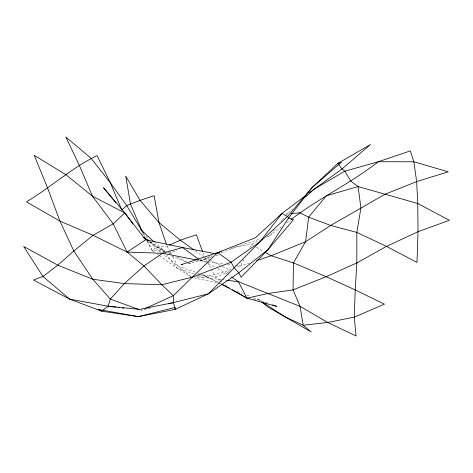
<?xml version="1.0" encoding="UTF-8"?>
<svg xmlns="http://www.w3.org/2000/svg" width="473" height="473" viewBox="0 0 473 473"><rect width="100%" height="100%" fill="white"/><g stroke="black" fill="none" stroke-linecap="round" stroke-linejoin="round"><path stroke-width="0.35" stroke-dasharray="2.37 1.77" d="M243.837 259.387L240.591 265.932L235.856 267.694M249.679 247.604L251.305 244.334L259.878 240.349M274.789 229.435L269.764 235.761L266.47 237.292M281.187 221.388L282.097 220.235M282.552 219.661L285.296 216.214M285.751 215.635L292.503 208.965M154.168 251.997L152.377 250.743L155.262 247.805L167.058 246.108L168.388 245.517M281.346 226.934L269.764 235.761L266.973 236.689M286.561 222.96L290.611 219.874M187.692 263.384L200.658 260.806L211.786 255.45M142.539 309.762L141.202 310.371L151.236 307.964M168.979 253.759L176.748 250.205M229.08 271.62L215.777 277.178L202.876 274.925L200.144 273.944M199.494 259.949L200.658 260.806L212.294 256.271M221.193 252.801L236.938 246.67L260.688 238.776M231.114 269.456L224.338 271.975L203.556 277.45L194.823 277.432M249.626 262.923L240.591 265.932L234.058 265.14M200.658 260.806L211.177 257.324M216.09 255.698L219.596 254.533M230.747 248.579L236.938 246.67L251.305 244.334L253.226 245.44M196.709 276.333L202.876 274.925L220.412 283.457M288.536 213.79L284.539 213.684M147.056 241.183L152.377 250.743L163.167 250.022L167.105 252.003M207.198 261.876L197.058 260.091M207.925 261.965L223.173 263.816M227.525 264.348L231.155 264.785M220.968 279.561L203.556 277.45L198.081 275.481M221.695 279.649L226.774 280.264M253.25 299.001L258.826 299.758L268.487 303.341M194.054 277.882L218.987 283.156M195.367 272.223L177.612 265.844L163.286 254.279M198.098 273.205L199.464 273.696M193.983 274.009L176.89 267.872L158.952 255.337M237.292 291.309L242.679 293.42M246.717 295.004L250.081 296.323M253.445 297.647L258.826 299.758L260.682 300.97M171.758 256.035L186.001 261.93M188.709 263.053L190.749 263.893L189.431 263.236M202.876 274.925L218.041 282.452M218.697 282.783L220.678 283.765M210.047 260.274L204.785 257.643L206.914 261.427M210.704 260.599L221.872 266.187M222.529 266.518L229.76 270.13M167.761 252.334L171.699 254.314M177.612 257.288L186.805 261.912M205.519 262.426L200.57 259.452M208.114 263.745L215.25 267.363M217.846 268.682L226.679 273.589M256.425 247.278L263.473 251.329M191.914 277.426L176.89 267.872L167.146 255.201M150.361 241.815L163.167 250.022L165.178 251.943M148.682 241.815L164.007 251.926M227.265 273.997L231.362 276.823M149.645 241.786L164.078 251.837M157.16 254.084L158.354 254.923M195.248 250.82L203.597 256.792M219.756 280.27L215.777 277.178L211.52 269.616M220.323 280.714L222.6 282.482M225.444 284.693L226.585 285.58M258.826 299.758L260.534 301.124M160.991 252.428L155.262 247.805L150.733 241.969M190.773 276.504L177.612 265.844L172.503 256.295M154.594 242.282L163.167 250.022L164.492 251.748M146.21 236.133L148.924 239.634M207.269 262.054L211.165 268.989M142.089 232.255L144.927 237.357M167.058 246.108L169.783 251.204M170.12 251.837L172.166 255.657M143.354 233.491L145.69 237.966M147.363 241.159L152.377 250.743M203.012 252.801L204.277 256.26"/><path stroke-width="0.71" d="M102.286 310.726L108.057 306.208L110.286 299.078L124.346 283.605L143.958 265.968L162.505 253.268L182.578 247.539L215.239 253.711M309.372 192.7L342.038 168.932L370.519 144.513L337.888 163.374L311.914 187.728L287.56 216.569L259.783 242.01L208.339 293.828L175.246 309.366L138.341 316.632L101.707 311.175L69.667 299.149L33.506 280.046L42.948 276.457L57.842 265.193L73.806 250.98L93.098 235.3L113.189 223.83L124.837 212.927L103.546 187.74L115.879 202.805M305.428 197.087L314.042 189.17L344.852 171.196L378.288 161.742L410.298 150.905L413.845 161.772L416.63 181.608L417.748 203.479L418.031 231.711L416.967 262.456L386.512 246.368L356.819 232.444L330.68 225.438L308.662 217.178L299.876 212.815L291.374 213.548M291.191 219.431C318.843 198.157 350.818 183.335 378.288 161.742L413.845 161.772L448.238 171.805L416.63 181.608L385.04 194.237L330.68 225.438L305.564 241.738L271.159 255.751L256.573 260.611M305.877 195.349L281.961 213.447L255.325 237.801L217.675 252.617L181.206 264.673L182.649 264.389M166.342 244.033L158.981 222.564L154.115 195.751L140.049 200.363L126.734 205.578L121.821 210.053L110.268 182.661L97.077 155.576C71.689 167.862 50.623 187.444 26.447 201.847L59.97 221.139L93.098 235.3L127.119 252.103L145.613 239.793L182.578 247.539L198.908 259.517M215.061 253.877L221.116 251.553M145.217 308.532L173.301 295.66L217.675 252.617L231.061 262.202L234.182 267.683L238.741 272.785L241.129 277.231L267.954 249.679L293.461 219.75L288.601 218.006L287.56 216.569L281.961 213.447L259.783 242.01L231.061 262.202L192.375 277.148L161.796 284.734L124.346 283.605L92.809 279.247L57.842 265.193L23.65 246.463L42.948 276.457L69.667 299.149L108.057 306.208L115.98 307.202M169.05 245.215L180.343 240.16L196.407 234.821L202.503 251.417M337.888 163.374L341.299 162.328L311.914 187.728L288.601 218.006L267.954 249.679L238.741 272.785L208.339 293.828L168.441 303.837M142.349 231.575L126.734 205.578L110.268 182.661L91.035 158.266L65.836 137.016L79.375 165.461L92.466 196.212L113.189 223.83L127.119 252.103L143.958 265.968L161.796 284.734L173.301 295.66L173.461 302.631L139.671 309.372L108.057 306.208M127.119 252.103L162.505 253.268L196.336 259.949M226.774 280.264L238.386 281.672L300.071 306.386L327.754 322.462L356.08 335.984L354.259 317.129L355.235 289.925L356.819 262.929L356.819 232.444L360.917 208.025L358.114 186.569L350.783 181.141L344.852 171.196L342.038 168.932L338.715 164.486M118.144 307.474L119.586 307.657M122.466 308.018L123.908 308.201M249.07 298.439L246.977 298.156L221.677 284.161M139.139 309.62L110.286 299.078L92.809 279.247L73.806 250.98L59.97 221.139L47.525 187.805L34.245 155.375L66.049 174.774L92.466 196.212L124.837 212.927L145.613 239.793M272.625 304.878L276.77 306.415L246.977 298.156L232.456 289.766M101.707 311.175L98.006 309.342L138.341 316.632L175.134 307.45L175.246 309.366L173.461 302.631M221.334 284.09L229.245 288.016M265.394 252.434L271.159 255.751L293.455 262.893L326.181 276.705L355.235 289.925L384.443 304.18L354.259 317.129L327.754 322.462L303.205 325.253L284.823 316.715L267.943 307.048L261.675 302.034M143.656 237.517L149.143 241.035M263.159 302.584L284.823 316.715L311.204 331.951L303.205 325.253L300.071 306.386L293.053 289.878L293.455 262.893L305.564 241.738L308.662 217.178L326.34 195.769L358.114 186.569L417.748 203.479L449.35 220.306L418.031 231.711L386.512 246.368L356.819 262.929L326.181 276.705L293.053 289.878L268.327 293.449L246.977 298.156L238.386 281.672L231.947 277.225M143.632 237.6L147.842 240.532M194.054 249.969L180.343 240.16L158.981 222.564L140.049 200.363L125.759 176.193L130.483 204.111L141.681 230.298L143.946 233.219M140.67 229.707L154.062 241.798M124.837 212.927L129.933 219.951M130.785 221.122L132.907 224.054"/></g></svg>
